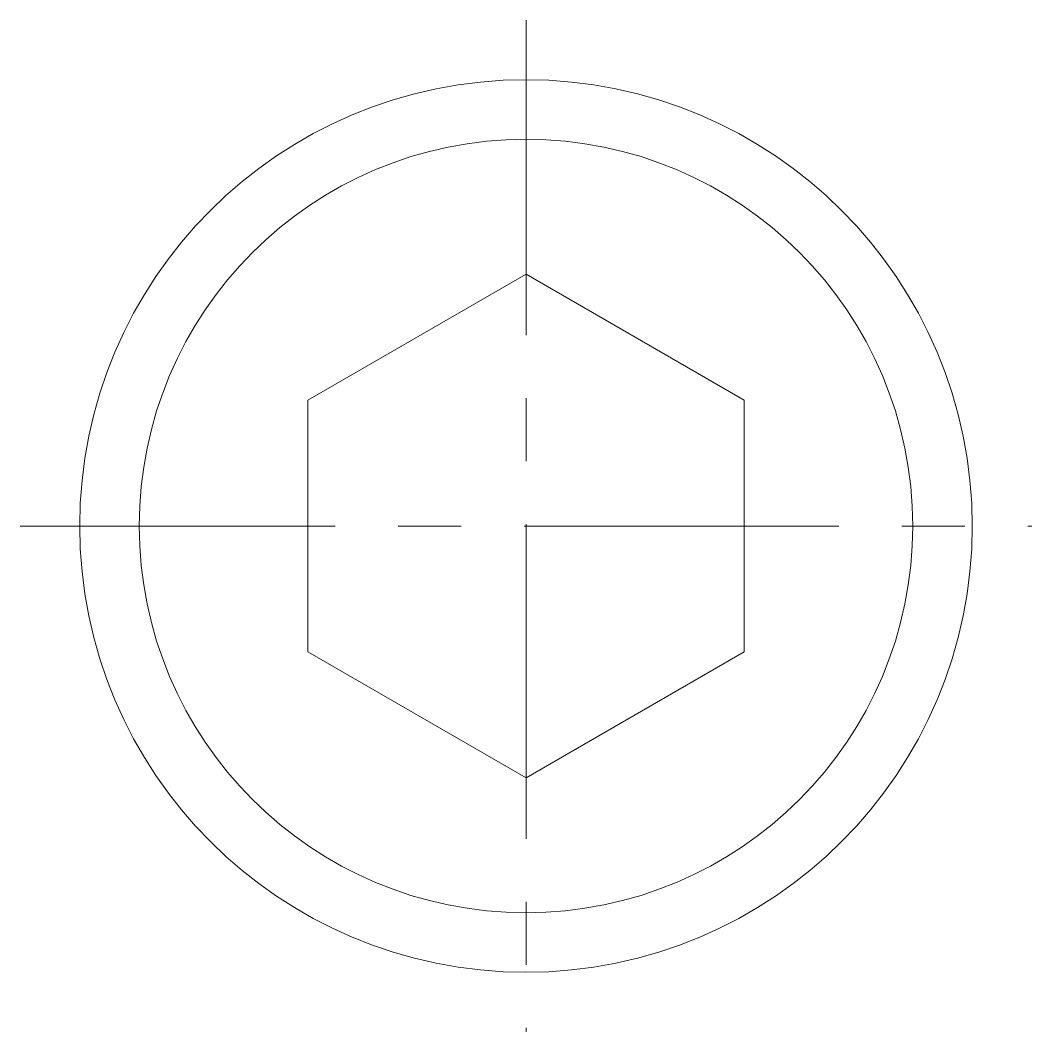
# Model space of a CAD drawing. Header units: millimetres. Extents: x -25.5 to 25.5, y -25.5 to 25.5.
import ezdxf

# ---------------------------------------------------------------- set-up
doc = ezdxf.new("R2010")
doc.units = ezdxf.units.MM
doc.header["$LTSCALE"] = 0.5
doc.linetypes.add('CENTER', pattern=[50.8, 31.75, -6.35, 6.35, -6.35])
doc.layers.get('0').update_dxf_attribs({"color": 9, "lineweight": 15})

msp = doc.modelspace()

# ---------------------------------------------------------------- linework, layer by layer
at = {"color": 1, "linetype": 'CENTER'}
for p, q in [((0, 25.5), (0, -25.5)), ((-25.5, 0), (25.5, 0))]:
    msp.add_line(p, q, dxfattribs=at)
at = {"ltscale": 0.5}
msp.add_lwpolyline([(-11, -6.351), (0, -12.702), (11, -6.351), (11, 6.351), (0, 12.702), (-11, 6.351)], close=True, dxfattribs=at)
for radius in [22.5, 19.5]:
    msp.add_circle((0, 0), radius, dxfattribs=at)

doc.saveas('drawing.dxf')
